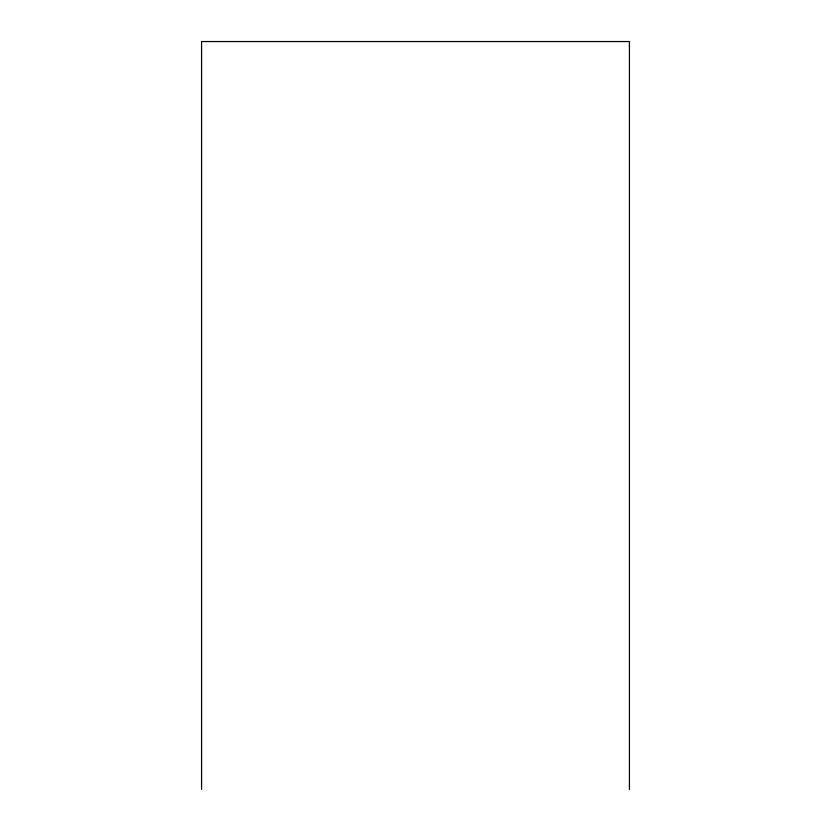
<?xml version="1.0" encoding="UTF-8"?>
<svg xmlns="http://www.w3.org/2000/svg" width="831" height="831" viewBox="0 0 831 831"><rect width="100%" height="100%" fill="white"/><g stroke="black" fill="none" stroke-linecap="round" stroke-linejoin="round"><path stroke-width="1.25" d="M629.42 789.45L629.42 41.55L201.58 41.55L201.58 789.45"/></g></svg>
